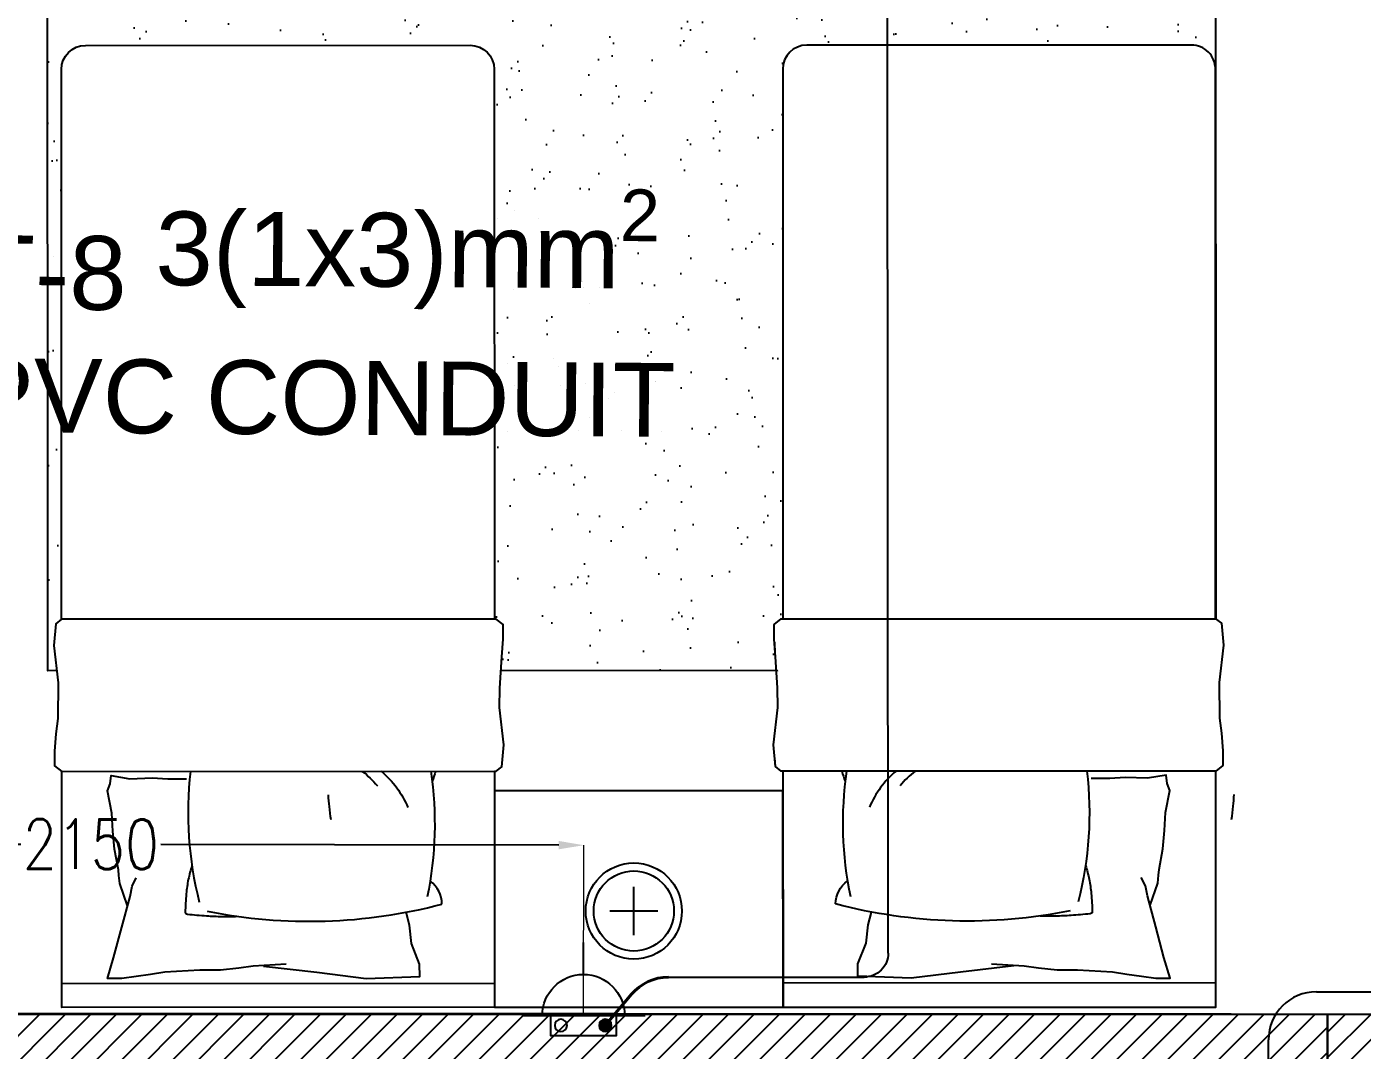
# Model space of a CAD drawing. Extents: x -678889171 to 586587, y -792238163 to 335485.
# Drawn here: x 87685 to 90462, y 25017 to 27145 of the extents above; entities that cross this region are included whole.
import ezdxf
from ezdxf import colors
from ezdxf.entities.mleader import LeaderData, LeaderLine
from ezdxf.math import Vec2, Vec3

# ---------------------------------------------------------------- set-up
doc = ezdxf.new("R2010")
doc.units = 0
doc.header["$MEASUREMENT"] = 0
doc.set_wipeout_variables(frame=1)
doc.layers.get('0').update_dxf_attribs({"color": 8})
doc.layers.get('Defpoints').update_dxf_attribs({"color": 252})
for name, color, linetype in [('1', 8, 'Continuous'), ('9TH-FURN$0$A-SITE-PATT', 252, 'Continuous'), ('E-LIT-WIR-NO', 4, 'Continuous'), ('E-POW-BLOCK', 4, 'Continuous'), ('E-POW-WIR-NO', 4, 'Continuous'), ('E-TEXT', 3, 'Continuous'), ('loop line emped', 1, 'Continuous'), ('powr wire', 4, 'Continuous'), ('XR-A-9TH-FLOOR$0$A-ANNO-SYMB', 252, 'Continuous'), ('XR-A-9TH-FLOOR$0$A-WALL', 252, 'Continuous'), ('XR-A-col-910$0$A-COLS', 252, 'Continuous'), ('XR-A-col-910$0$A-COLS-PATT', 252, 'Continuous'), ('XR-A-TYP.furn$0$2ND-FURN$0$XR-A-TYP-2-3-4-5-6-7-8-9-10$0$XR-A-TYP$0$TYPICAL TYPES$0$I-EQPM', 252, 'Continuous'), ('XR-A-TYP.furn$0$2ND-FURN$0$XR-A-TYP-2-3-4-5-6-7-8-9-10$0$XR-A-TYP$0$TYPICAL TYPES$0$I-FURN', 252, 'Continuous'), ('XR-A-TYP.furn$0$2ND-FURN$0$XR-A-TYP-2-3-4-5-6-7-8-9-10$0$XR-A-TYP$0$TYPICAL TYPES$0$XREF_3BR$0$I-FURN-FLOR', 252, 'Continuous'), ('XR-A-TYP.furn$0$2ND-FURN$0$XR-A-TYP-2-3-4-5-6-7-8-9-10$0$XR-A-TYP$0$TYPICAL TYPES$0$XREF_3BR$0$I-FURN-PATT', 252, 'Continuous'), ('XR-A-TYP.furn$0$A-SITE-PATT', 252, 'Continuous'), ('XR-Typ24$0$XR-A-2ND-FLOOR$0$XR-A-TYP-2-3-4-5-6-7-8-9-10$0$A-WALL', 252, 'Continuous')]:
    doc.layers.add(name, color=color, linetype=linetype)
doc.layers.add('XR-A-col-910$0$MOD-COL', color=252, linetype='Continuous', lineweight=50)
doc.styles.get("Standard").update_dxf_attribs({"font": 'arial.ttf'})
doc.styles.add('Work$0$E-M.MODUL', font='romans.shx', dxfattribs={"width": 0.8})
doc.dimstyles.new('Work$0$S-DIM', dxfattribs={"dimscale": 500, "dimtxt": 0.2065, "dimasz": 0.104, "dimexe": 0, "dimexo": 0, "dimgap": 0, "dimtad": 0, "dimdec": 0, "dimzin": 0, "dimdsep": 46, "dimtxsty": 'Work$0$E-M.MODUL', "dimcen": 0.25, "dimclrd": 5, "dimclre": 5, "dimclrt": 1, "dimadec": 0, "dimazin": 0, "dimtfac": 1, "dimtdec": 0, "dimtofl": 0, "dimtmove": 0, "dimatfit": 3, "dimfxl": 1, "dimtolj": 1, "dimtzin": 0, "dimlwe": 13, "dimarcsym": 0})

# ---------------------------------------------------------------- blocks, each defined once
blk = doc.blocks.new('UPS DUPLEX')
at = {"layer": 'E-POW-BLOCK'}
h = blk.add_hatch(color=3, dxfattribs=at)
h.dxf.hatch_style = 1
edge = h.paths.add_edge_path()
edge.add_arc((32.76164670027364, 27.61793282304821), 0.03025259035537483, 0, 360)
at = {"color": 3}
blk.add_line((32.86807620287158, 27.86607925039647), (32.86807620287158, 28.02111755226736), dxfattribs=at)
at = {"layer": 'E-POW-BLOCK', "color": 3}
blk.add_line((33.16807635287157, 27.66607915039653), (32.56807605287158, 27.66607915039647), dxfattribs=at)
blk.add_lwpolyline([(33.02738579121696, 27.6660791503965), (32.7087666145262, 27.6660791503965), (32.7087666145262, 27.56731597363002), (33.02738579121696, 27.56731597363002)], close=True, dxfattribs=at)
for centre in [(32.76164670027364, 27.61793282304821), (32.9777216971127, 27.61793282304821)]:
    blk.add_circle(centre, 0.03025259035537483, dxfattribs=at)
blk.add_arc((32.86807620287158, 27.66607915039647), 0.2000001000000001, 2.035554996136651e-12, 180, dxfattribs=at)
blk = doc.blocks.new('*D2928')
at = {"layer": '1', "color": 5, "lineweight": 13, "transparency": 16777216}
for p, q in [((86792.2735699159, 25093.1392707678), (86792.99037800125, 25447.22036551102)), ((88842.36238947515, 25088.98903438586), (88843.07919756051, 25443.07012912909))]:
    blk.add_line(p, q, dxfattribs=at)
at = {"layer": '1', "color": 5, "lineweight": -2, "transparency": 16777216}
for p, q in [((86844.99027144663, 25447.115095999), (87672.50175266391, 25445.4398669928)), ((88791.07930411513, 25443.17539864111), (87963.56782289788, 25444.85062764731))]:
    blk.add_line(p, q, dxfattribs=at)
at = {"layer": '1', "color": 5, "transparency": 16777216}
for points in [[(86845.0078163653, 25455.78174490656), (86844.97272652795, 25438.44844709144), (86792.99037800125, 25447.22036551102)], [(88791.0968490338, 25451.84204754867), (88791.06175919645, 25434.50874973354), (88843.07919756051, 25443.07012912909)]]:
    blk.add_solid(points, dxfattribs=at)
at = {"layer": 'Defpoints', "color": 0, "transparency": 16777216}
for p in [(88843.07919756051, 25443.07012912909), (86792.2735699159, 25093.1392707678), (88842.36238947515, 25088.98903438586, 2.685289491211051e-06)]:
    blk.add_point(p, dxfattribs=at)
at = {"layer": '1', "color": 1, "transparency": 16777216, "insert": (87818.03478778088, 25445.14524732006), "char_height": 103.25, "attachment_point": 5, "rotation": 359.8840095601933, "style": 'Work$0$E-M.MODUL'}
blk.add_mtext('\\A1;2150', dxfattribs=at)
blk = doc.blocks.new('*U1522')
at = {"layer": 'XR-A-col-910$0$A-COLS-PATT'}
h = blk.add_hatch(dxfattribs=at)
h.set_pattern_fill('ANSI31', color=256, scale=300)
h.set_pattern_definition([(45, (-100, -1000), (-26.51650429449553, 26.51650429449553), [])])
h.paths.add_polyline_path([(-15933.46579891467, 85098.79667194281), (-15333.46579891467, 85098.79667194281), (-15333.46579891467, 83798.79667194281), (-15933.46579891467, 83798.79667194281)])
at = {"layer": 'XR-A-col-910$0$A-COLS'}
blk.add_lwpolyline([(-15933.46579891467, 85098.79667194281), (-15333.46579891467, 85098.79667194281), (-15333.46579891467, 83798.79667194281), (-15933.46579891467, 83798.79667194281)], close=True, dxfattribs=at)
blk = doc.blocks.new('*U1545')
at = {"layer": 'XR-A-col-910$0$A-COLS-PATT'}
h = blk.add_hatch(dxfattribs=at)
h.set_pattern_fill('ANSI31', color=256, scale=300)
h.set_pattern_definition([(45, (-3200, 100), (-26.51650429449553, 26.51650429449553), [])])
h.paths.add_polyline_path([(-19033.46579891467, 85098.79667194281), (-15333.46579891467, 85098.79667194281), (-15333.46579891467, 84898.79667194281), (-19033.46579891467, 84898.79667194281)])
at = {"layer": 'XR-A-col-910$0$A-COLS'}
blk.add_lwpolyline([(-19033.46579891467, 85098.79667194281), (-15333.46579891467, 85098.79667194281), (-15333.46579891467, 84898.79667194281), (-19033.46579891467, 84898.79667194281)], close=True, dxfattribs=at)
blk = doc.blocks.new('XR-A-col-910')
at = {"layer": 'XR-A-col-910$0$MOD-COL'}
for name, p in [('*U1545', (108523.4657989147, -73528.79667194281)), ('*U1522', (109123.4657989147, -73528.79667194281))]:
    blk.add_blockref(name, p, dxfattribs=at)
blk = doc.blocks.new('XR-Typ24')
at = {"layer": 'XR-Typ24$0$XR-A-2ND-FLOOR$0$XR-A-TYP-2-3-4-5-6-7-8-9-10$0$A-WALL'}
blk.add_line((92990, 11569.8842308623), (89592.70821896516, 11571.02328515851), dxfattribs=at)
blk = doc.blocks.new('XR-A-TYP.furn$0$2ND-FURN$0$XR-A-TYP-2-3-4-5-6-7-8-9-10$0$XR-A-TYP$0$TYPICAL TYPES$0$PENDANT')
for p, q in [((0, -150.0000000000057), (0, 150.0000000000057)), ((-149.9999999999915, 0), (149.9999999999915, 0))]:
    blk.add_line(p, q)
for radius in [300, 250]:
    blk.add_circle((0, 0), radius)
blk = doc.blocks.new('XR-A-TYP.furn$0$furn24')
at = {"layer": 'XR-A-TYP.furn$0$2ND-FURN$0$XR-A-TYP-2-3-4-5-6-7-8-9-10$0$XR-A-TYP$0$TYPICAL TYPES$0$XREF_3BR$0$I-FURN-PATT'}
h = blk.add_hatch(dxfattribs=at)
h.set_pattern_fill('AR-SAND', color=256, scale=3, angle=-89.97896271836791)
h.set_pattern_definition([(307.5210372816321, (77808.970099317, 22934.60842934324), (146.8221988522447, 4.854002895748596), [0, -115.8239999999997, 0, -129.5399999999995, 0, -123.8249999999997]), (277.5210372816321, (77808.970099317, 22934.60842934324), (215.0970310899743, -134.7780168877648), [0, -62.48399999999999, 0, -104.394, 0, -40.00499999999999]), (237.521037281632, (77808.93568597556, 23028.33442327846), (0.5182839328125053, -237.2975367696955), [0, -38.09999999999998, 0, -137.1599999999999, 0, -179.0699999999999]), (227.521037281632, (77808.93568597556, 23028.33442327846), (66.96289893507574, -229.0423644250356), [0, -19.04999999999997, 0, -89.91599999999987, 0, -102.8699999999999])])
h.paths.add_polyline_path([(92956.97646574365, 14059.50141514436), (92957.62827615652, 12284.27258457011), (90528.83788207614, 12283.38080604741), (90528.18607166328, 14058.60963662167)])
at = {"layer": 'XR-A-TYP.furn$0$2ND-FURN$0$XR-A-TYP-2-3-4-5-6-7-8-9-10$0$XR-A-TYP$0$TYPICAL TYPES$0$XREF_3BR$0$I-FURN-FLOR', "elevation": 0.000104864917187014}
blk.add_lwpolyline([(92956.97646574365, 14059.50141514436), (92957.62827615652, 12284.27258457011), (90528.83788207614, 12283.38080604741), (90528.18607166328, 14058.60963662167)], close=True, dxfattribs=at)
at = {"layer": 'XR-A-TYP.furn$0$2ND-FURN$0$XR-A-TYP-2-3-4-5-6-7-8-9-10$0$XR-A-TYP$0$TYPICAL TYPES$0$I-EQPM', "xscale": 0.3333333333333443, "yscale": 0.3333333333333443, "zscale": 0.3333333333333443, "rotation": 90.02103728163202}
blk.add_blockref('XR-A-TYP.furn$0$2ND-FURN$0$XR-A-TYP-2-3-4-5-6-7-8-9-10$0$XR-A-TYP$0$TYPICAL TYPES$0$PENDANT', (91747.53278332751, 11784.08893710986, 0.000104864917187014), dxfattribs=at)
for points in [[(91457.18603734847, 13488.450531461029), (91457.16931940372, 13533.982442368604), (91454.75447776748, 13549.315078120673), (91447.78619981493, 13563.123461433443), (91433.32781341422, 13576.575506846388), (91415.82990123941, 13583.208315830609), (91400.0674085291, 13583.961479639145), (90607.15101820843, 13583.670344649705), (90571.80105860984, 13569.01270328261), (90557.16938006988, 13533.651989528924), (90557.18435579303, 13492.865080480124), (90557.58898527596, 12390.842442628453), (90545.59247419816, 12381.338037230955), (90542.40128748344, 12344.88486790407), (90541.60918069466, 12335.836571618678), (90548.82636264342, 12273.887133917171), (90550.6084285444, 12256.1181723949), (90549.68523066444, 12185.893136139533), (90549.66480638343, 12184.33951918939), (90543.12148460868, 12121.545023912142), (90542.6976612376, 12094.856882431468), (90542.70099798714, 12085.769127634714), (90557.70521942899, 12074.27463595728), (90557.88536122258, 11583.652120972294), (91457.88503321684, 11584.710682576024), (91457.70515876282, 12074.605088796989), (91461.2085671503, 12074.606375142908), (91473.20507822811, 12084.110780540408), (91477.1883717316, 12129.612246152685), (91468.6348448731, 12203.032340451506), (91473.66242849862, 12319.293837719511), (91476.10433709063, 12358.48336484871), (91476.09655443912, 12379.679690136589), (91461.09233299727, 12391.174181814082), (91457.5889246098, 12391.172895468162), (91457.16931940372, 13533.982442368604)], [(92957.18593619563, 13489.001286218769), (92957.16921825089, 13534.533197126344), (92954.75437661464, 13549.865832878413), (92947.7860986621, 13563.674216191182), (92933.32771226138, 13577.126261604128), (92915.82980008658, 13583.759070588349), (92900.06730737626, 13584.512234396885), (92107.1509170556, 13584.221099407445), (92071.800957457, 13569.56345804035), (92057.16927891705, 13534.202744286664), (92057.18425464019, 13493.415835237864), (92057.58888412312, 12391.393197386193), (92045.59237304532, 12381.888791988695), (92042.40118633061, 12345.43562266181), (92041.60907954183, 12336.387326376418), (92048.82626149058, 12274.437888674911), (92050.60832739156, 12256.66892715264), (92049.6851295116, 12186.443890897273), (92049.66470523059, 12184.89027394713), (92043.12138345584, 12122.095778669882), (92042.69756008477, 12095.407637189208), (92042.7008968343, 12086.319882392454), (92057.70511827615, 12074.82539071502), (92057.88526006974, 11584.202875730034), (92957.884932064, 11585.261437333764), (92957.70505760999, 12075.155843554729), (92961.20846599746, 12075.157129900648), (92973.20497707528, 12084.661535298148), (92977.18827057876, 12130.163000910425), (92968.63474372026, 12203.583095209246), (92973.66232734578, 12319.844592477251), (92976.10423593779, 12359.03411960645), (92976.09645328629, 12380.230444894329), (92961.09223184444, 12391.724936571822), (92957.58882345696, 12391.723650225902), (92957.16921825089, 13534.533197126344)]]:
    blk.add_wipeout(points).translate(0, 0, 0.000104864917187014).dxf.layer = 'XR-A-TYP.furn$0$2ND-FURN$0$XR-A-TYP-2-3-4-5-6-7-8-9-10$0$XR-A-TYP$0$TYPICAL TYPES$0$I-FURN'
at = {"layer": 'XR-A-TYP.furn$0$2ND-FURN$0$XR-A-TYP-2-3-4-5-6-7-8-9-10$0$XR-A-TYP$0$TYPICAL TYPES$0$I-FURN'}
for p, q in [((90557.86700279696, 11633.65211758236, 0.000104864917187014), (91457.86694212911, 11633.98257036548, 0.000104864917187014)), ((92957.86684109549, 11634.53332524249, 0.000104864917187014), (92057.86690164413, 11634.20287234013, 0.000104864917187014))]:
    blk.add_line(p, q, dxfattribs=at)
at = {"layer": 'XR-A-TYP.furn$0$2ND-FURN$0$XR-A-TYP-2-3-4-5-6-7-8-9-10$0$XR-A-TYP$0$TYPICAL TYPES$0$I-FURN', "elevation": 0.000104864917187014}
for points in [[(91457.16931946774, 13533.98244218295), (91457.5889245435, 12391.17289528286), (90557.58898533056, 12390.84244261892), (90557.16937989715, 13533.65198951901, -0.414213562373095), (90607.15101810501, 13583.67034446436), (91407.1509644032, 13583.96408027157, -0.414213562373095)], [(92057.16927898275, 13534.20274427679), (92057.58888405852, 12391.3931971383), (92957.58882339066, 12391.72365015984), (92957.16921819568, 13534.53319717915, 0.414213562373095), (92907.15086313116, 13584.51483514855), (92107.1509171906, 13584.22109934132, 0.414213562373095)]]:
    blk.add_lwpolyline(points, format="xyb", close=True, dxfattribs=at)
for points in [[(90557.70521925372, 12074.27463588194), (91461.20856707262, 12074.60637504395), (91473.20507827301, 12084.1107803531), (91477.18837173813, 12129.61224618269), (91468.15991661101, 12207.10893617329), (91469.14502131789, 12247.67712872222), (91473.1211548881, 12312.67859288165), (91476.10775302105, 12349.17969209093), (91476.09655430882, 12379.67968998), (91461.09233291104, 12391.17418178092), (90557.58898533056, 12390.84244261892), (90545.5924742494, 12381.33803707134), (90541.60918066504, 12335.83657171862), (90550.63763555375, 12258.33988137034), (90549.66480633937, 12184.33951904555), (90545.67639727668, 12152.77022466197), (90542.68979914373, 12116.2691254527), (90542.70099785595, 12085.76912744445)], [(92957.70505755226, 12075.15584342284), (92054.20170997178, 12074.82410426083), (92042.19822256743, 12084.31969764837), (92038.18151677582, 12129.81822597206), (92047.15306036381, 12207.32152514232), (92046.1381652267, 12247.88898328497), (92042.11429942094, 12312.88751017695), (92039.10089790271, 12349.38640628659), (92039.08969907128, 12379.88640417563), (92054.08547581018, 12391.39191099786), (92957.58882339066, 12391.72365015984), (92969.592310795, 12382.22805701071), (92973.6090165866, 12336.72952868705), (92964.63747287943, 12259.22622915913), (92965.66464338981, 12185.22660135981), (92969.67623406071, 12153.66024412453), (92972.68963545973, 12117.16134813408), (92972.70083429114, 12086.66135024503)], [(91457.88530049784, 11583.9825737889), (90557.88536128492, 11583.65212088657), (90557.70521925372, 12074.27463588194), (91457.70515882429, 12074.6050887843)], [(92057.88526001287, 11584.20287576356), (92957.88519934502, 11584.53332854668), (92957.70505755226, 12075.15584342284), (92057.7051183393, 12074.8253907589)], [(92057.88526001287, 11584.20287576356), (92057.72003362131, 12034.20284531041), (91457.72007410628, 12033.98254345497), (91457.88530049784, 11583.9825737889)]]:
    blk.add_lwpolyline(points, close=True, dxfattribs=at)
for points in [[(90694.40275062817, 11795.18888471625), (90678.32085928993, 11841.56187201451), (90676.52995172891, 11857.61541789977), (90675.72535251737, 11869.6098967217), (90667.58471015033, 11912.9099863336), (90664.00099356814, 11950.36850949813), (90662.20222649424, 11987.82768772382), (90653.26026002767, 12034.20329658498), (90658.60999575723, 12048.47565369232), (90660.78729663903, 12065.9349442354), (90699.66079232283, 12059.19354394724), (90746.06983936638, 12060.99439463957), (90778.20034690412, 12059.22238127908), (90817.08340724003, 12059.23665790702)], [(92821.21250675431, 11795.96978515023), (92837.2603404003, 11842.35456966382), (92839.0394590521, 11858.40942603594), (92839.83524953014, 11870.40449247553), (92847.94409295284, 11913.71054844011), (92851.50030112313, 11951.17169316753), (92853.2715601428, 11988.63218235696), (92862.17946879791, 12035.01434518836), (92856.81925391985, 12049.2827696499), (92854.62913218208, 12066.74045682352), (92815.76059760292, 12059.97051197378), (92769.35024056025, 12061.73728208925), (92737.22104302162, 12059.94167452276), (92698.33798268571, 12059.92739789482)], [(91024.5208058541, 11673.83114070722), (90956.17692040735, 11669.53733378553), (90926.27730021733, 11665.25759640906), (90887.83453858105, 11660.97472203115), (90845.11863834984, 11660.9590382053), (90772.50311816706, 11656.66361676459), (90742.60355793935, 11652.38387879534), (90712.70392880871, 11648.10414010711), (90682.80438538689, 11643.82445065695), (90652.90319792114, 11643.81347185656), (90665.70230087679, 11686.50567097397), (90682.76520410163, 11750.54319511712), (90699.82803842203, 11814.58074631708), (90704.09177253058, 11835.92606180251), (90712.62870865338, 11853.00418709687)], [(92491.18365857226, 11674.36965504018), (92559.53067868469, 11670.12603695859), (92589.43343366458, 11665.86825706373), (92627.87933009074, 11661.61361428958), (92670.59523008352, 11661.62929823462), (92743.21388505619, 11657.38720252321), (92773.11657983543, 11653.12942179065), (92803.0193438753, 11648.87164058498), (92832.92202184339, 11644.61390896572), (92862.82320930914, 11644.62488776614), (92849.99275953756, 11687.30767658737), (92832.88283555134, 11751.33265342563), (92815.77298034739, 11815.35765768579), (92811.49357289048, 11836.69983616972), (92802.94409773234, 11853.77168793094)], [(90977.53483851525, 11669.54517593514), (91088.60095718982, 11656.7796782775), (91191.12387051943, 11644.01109022571), (91302.18371985515, 11648.3205810959), (91302.17431584562, 11673.93308677583), (91285.07229475238, 11716.61435323028), (91280.7866178374, 11755.03152024202), (91274.12231407608, 11781.6294653255)], [(92538.1727605768, 11670.1181950474), (92427.11604579503, 11657.27114077189), (92324.60253694927, 11644.42726951616), (92213.53955282866, 11648.6552035301), (92213.53014869994, 11674.26770909081), (92230.60082225701, 11716.96152284296), (92234.85828702671, 11755.38182661778), (92241.50305706475, 11781.98465832448)]]:
    blk.add_lwpolyline(points, dxfattribs=at)
for points in [[(90825.57114607422, 12074.37298816809, 0.092713911550938), (90843.95027959172, 11802.67416072756)], [(91182.89193062464, 12074.50418567605, -0.05565532773132416), (91214.1846260232, 12044.23121213616)], [(91222.29602578771, 12074.51865368945, -0.1205058988009047), (91277.789369646, 11999.62703332139)], [(91325.33864312006, 12074.55648751493, -0.08880552891175829), (91317.76865387535, 11813.64264774084)], [(91335.02814673072, 12074.56004523532, -0.03457970512907209), (91328.17237108565, 12053.50413279209)], [(92180.38213007526, 12074.87043395024, 0.03457970512907209), (92187.25336633505, 12053.81956163247)], [(92190.07163428197, 12074.87399167064, 0.08880552891175829), (92197.83322074487, 11813.96578093834)], [(92293.11425101824, 12074.91182585375, 0.1205058988009047), (92237.67591814575, 11999.97947472686)], [(92332.51834618134, 12074.92629374794, 0.05565532773132416), (92301.24789017945, 12044.63034886285)], [(92689.83913097018, 12075.05749113669, -0.092713911550938), (92671.65952156432, 11803.34524034802)], [(91117.82293137167, 11973.77748643607, -0.01126050024308836), (91114.46109762843, 12001.06650955608, -0.01007649737831901), (91112.50634104921, 12025.47833869219, -0.01007649737831901)], [(92990.66125578967, 11974.46513610301, 0.01126050024308836), (92994.00304927104, 12001.75662056846, 0.01007649737831901), (92995.93987844705, 12026.16987891568, 0.01007649737831901)], [(90828.57487749081, 11878.43467239002, 0.02734654333445203), (90821.05974535561, 11849.60066442407, 0.02739156310633903), (90816.74622453889, 11820.16668790052, 0.0190209197276864), (90814.69342685971, 11781.25507824073, 0.2682552744063593), (90816.13746036048, 11778.67046149672, 0.1087060152311679), (90819.17872767021, 11777.66071317915, 0.008650524642020036), (90858.83109974708, 11774.21413707553, 0.01298079857650737), (90890.85516382684, 11772.8220997132, 0.01296003388210324), (90922.9596659632, 11773.09299170997)], [(92686.97928572484, 11879.11702255486, -0.02734654333445203), (92694.51558949854, 11850.28854073706, -0.02739156310633903), (92698.85072393724, 11820.8577399443, -0.0190209197276864), (92700.9320951645, 11781.94764831732, -0.2682552744063593), (92699.48995988084, 11779.36197170609, -0.1087060152311679), (92696.44943530552, 11778.34999035316, -0.008650524642020036), (92656.79960482872, 11774.87429688222, -0.01298079857650737), (92624.77657168877, 11773.45874333475, -0.01296003388210324), (92592.67187939273, 11773.70605983216)], [(91348.44365527475, 11798.46104738963, 0.2395310725750649), (91323.82386401031, 11846.21897785363, 1.399073790588766)], [(92167.1693759934, 11798.76165885385, -0.2395310725750649), (92191.7540898632, 11846.53765538393, -1.399073790588766)], [(90860.48520641812, 11783.69925532021, 0.114353260773034), (91348.44365527475, 11798.46104738963, 0.2749287450060329)], [(92655.13853364327, 11784.3581979399, -0.114353260773034), (92167.1693759934, 11798.76165885385, -0.2749287450060329)]]:
    blk.add_lwpolyline(points, format="xyb", dxfattribs=at)
blk = doc.blocks.new('XR-A-TYP.furn')
at = {"layer": 'XR-A-TYP.furn$0$A-SITE-PATT'}
blk.add_blockref('XR-A-TYP.furn$0$furn24', (0, 0), dxfattribs=at)

msp = doc.modelspace()

# ---------------------------------------------------------------- block references
at = {"layer": 'XR-A-9TH-FLOOR$0$A-WALL'}
msp.add_blockref('XR-A-col-910', (-2800.434649049275, 13522.11598560929), dxfattribs=at)

# ---------------------------------------------------------------- next in the draw order: block references
at = {"layer": 'XR-A-9TH-FLOOR$0$A-ANNO-SYMB'}
msp.add_blockref('XR-Typ24', (-2800.434649049275, 13522.11598560929), dxfattribs=at)

# ---------------------------------------------------------------- next in the draw order: linework, layer by layer
at = {"layer": 'XR-A-9TH-FLOOR$0$A-WALL'}
msp.add_lwpolyline([(90189.56535095072, 25092.00021647158), (90739.56015161128, 25092.11598560929)], dxfattribs=at)

# ---------------------------------------------------------------- next in the draw order: block references
at = {"layer": '9TH-FURN$0$A-SITE-PATT'}
msp.add_blockref('XR-A-TYP.furn', (-2800.434649049275, 13522.11598560929), dxfattribs=at)

# ---------------------------------------------------------------- next in the draw order: linework, layer by layer
at = {"layer": '1', "color": 4, "lineweight": 40, "extrusion": (1.688395878409249e-10, -9.576664292553123e-07, 0.9999999999995415)}
msp.add_arc((89018.93677927027, 25068.72289877048, -0.02400507921638215), 100, 90.0101014246155, 139.8627511079587, dxfattribs=at)
at = {"layer": 'E-POW-WIR-NO', "extrusion": (1.605154882769507e-27, -1.202095934730366e-28, -1)}
for p, q in [((89476.12974199819, 25218.83334093934, 8.313185190327271e-05), (89473.45264427588, 28746.74044224078, 0.0003571563678571643)), ((89018.91914895768, 25168.72289722779, 8.31318519032842e-05), (89426.16841628056, 25168.79469654783, 8.31318519032842e-05))]:
    msp.add_line(p, q, dxfattribs=at)
msp.add_arc((-89426.12975694364, 25218.79468160239, -8.313185190327271e-05), 50.00000000001378, 179.955699658665, 269.9556996587687, dxfattribs=at)
at = {"layer": 'loop line emped', "color": 240, "true_color": 0xed1f24}
for p, q in [((90366.87721626312, 25138.24187387404, -0.0009407789570250458), (90636.71670142384, 25138.24187387404, -0.0009407789570250458)), ((90366.87721631673, 25138.24187389507, -0.0009407789570250458), (90636.71670147745, 25138.24187389507, -0.0009407789570250458)), ((90266.87721631673, 23825.26550639634, -0.0009407789570250458), (90266.87721631673, 25038.24187389507, -0.0009407789570250458))]:
    msp.add_line(p, q, dxfattribs=at)
for centre in [(90366.87721626312, 25038.24187387404, -0.0009407789570250458), (90366.87721631673, 25038.24187389507, -0.0009407789570250458)]:
    msp.add_arc(centre, 100, 90, 180, dxfattribs=at)
at = {"layer": 'powr wire', "color": 4, "lineweight": 40}
msp.add_line((88887.86458762616, 25068.40485731309, 2.685289491228399e-06), (88942.486530836, 25133.1849768926, 6.471381294931647e-05), dxfattribs=at)

# ---------------------------------------------------------------- next in the draw order: block references
at = {"layer": 'E-LIT-WIR-NO', "xscale": -427.5336916951277, "yscale": 427.5336916951278, "zscale": 427.5336916951278}
msp.add_blockref('UPS DUPLEX', (102894.5723474056, 13260.80808048724, 2.685289491211051e-06), dxfattribs=at)

# ---------------------------------------------------------------- next in the draw order: dimensions: what is measured, and where the dimension line sits
at = {"layer": '1', "color": 3}
dim = msp.add_aligned_dim(p1=(86792.27356991588, 25093.1392707678), p2=(88842.36238947514, 25088.98903438586, 2.685289491211051e-06), distance=354.0818203020242, text='2150', dimstyle='Work$0$S-DIM', dxfattribs=at)
dim.commit()
dim.dimension.update_dxf_attribs({"geometry": '*D2928', "text_midpoint": (87818.03478778088, 25445.14524732006)})

# ---------------------------------------------------------------- next in the draw order: leaders
at = {"layer": 'E-TEXT', "color": 30}
ml = msp.add_multileader_mtext('Standard', dxfattribs=at)
ml.set_content('\\C30;CT1{\\fArial|b0|i0|c178|p34;5}/DP-T-8 {\\A1;3(1x3)mm\\H0.7x;\\S2^ ;\\H1.42857x; \\P∅ 25 mm PVC CONDUIT}', color=3)
ml.set_leader_properties(color=30)
ml.build(insert=Vec2(0, 0))
ml.multileader.update_dxf_attribs({"text_right_attachment_type": 6, "dogleg_length": 0.2763936738358556, "arrow_head_size": 153.5520410199195, "scale": 2})
ctx = ml.context
ctx.base_point, ctx.scale, ctx.char_height, ctx.arrow_head_size, ctx.landing_gap_size, ctx.plane_origin, ctx.plane_x_axis, ctx.plane_y_axis = Vec3(83669.94752024028, 25229.53972242085, -1.301467495540688e-05), 2, 153.5520410199195, 153.5520410199195, 3.071040820398391, Vec3(72466.2112091032, 31572.8525335079, 3.451332349495264e-05), Vec3(0.7079538503740199, 0.7062586960460026, 3.477911888746864e-09), Vec3(-0.7062586960460026, 0.7079538503740199, 4.799668914001097e-09)
ctx.right_attachment = 6
notes = []
notes.append((ctx, [(0, (1, 1, 0), (83669.55617230907, 25229.14931154949, -1.301659750109529e-05), (0.7079538503740199, 0.7062586960460026, 3.477911888746864e-09), 0.5527873476717118, [(1, [(81858.86695295261, 26957.53063017823, -1.218614226690966e-06)], 0, [])])]))
ctx.mtext.insert, ctx.mtext.text_direction, ctx.mtext.rotation, ctx.mtext.width, ctx.mtext.defined_height, ctx.mtext.flow_direction, ctx.mtext.extrusion = Vec3(83615.71568066369, 25288.25005150232, -1.262066421171121e-05), Vec3(0.7079538503740199, 0.7062586960460026, 3.477911888746863e-09), 0.7841995079899166, 3748.683909881383, 216.9691545207393, 5, Vec3(9.276067957549787e-10, -5.854249603696769e-09, 1)
ml = msp.add_multileader_mtext('Standard', dxfattribs=at)
ml.set_content('\\C30;CT10/DP-T-8 {\\A1;3(1x3)mm\\H0.7x;\\S2^ ;\\H1.42857x; \\P∅ 25 mm PVC CONDUIT}', color=3)
ml.set_leader_properties(color=30)
ml.build(insert=Vec2(0, 0))
ml.multileader.update_dxf_attribs({"text_right_attachment_type": 6, "dogleg_length": 0.2763936738358556, "arrow_head_size": 153.5520410199195, "scale": 2})
ctx = ml.context
ctx.base_point, ctx.scale, ctx.char_height, ctx.arrow_head_size, ctx.landing_gap_size, ctx.plane_origin, ctx.plane_x_axis, ctx.plane_y_axis = Vec3(86614.89073286217, 26742.39531890726, 6.543712195908088e-06), 2, 153.5520410199195, 153.5520410199195, 3.071040820398391, Vec3(80649.42467201085, 36869.36393692614, 3.396747536598055e-05), Vec3(0.999976866597217, -0.00680193137365684, 3.477911888746864e-09), Vec3(0.006801931373656824, 0.999976866597217, 4.799668914001097e-09)
ctx.right_attachment = 6
notes.append((ctx, [(0, (1, 1, 0), (86614.33795830235, 26742.39907892887, 6.541789650219671e-06), (0.9999768665972169, -0.00680193137365681, 3.477911888746864e-09), 0.5527873476717114, [(1, [(85233.9122867845, 27807.37236526143, 6.782042446652745e-06)], 0, [])])]))
ctx.mtext.insert, ctx.mtext.text_direction, ctx.mtext.rotation, ctx.mtext.width, ctx.mtext.defined_height, ctx.mtext.flow_direction, ctx.mtext.extrusion = Vec3(86618.50494509033, 26822.23849416155, 6.937722939603756e-06), Vec3(0.999976866597217, -0.006801931373656839, 3.477911888746863e-09), 6.276383323354838, 3689.840183907986, 503.608197250026, 5, Vec3(-3.510478451379605e-09, -4.775901363335934e-09, 1)
ml = msp.add_multileader_mtext('Standard', dxfattribs=at)
ml.set_content('\\C30;CT1{\\fArial|b0|i0|c178|p34;8}/DP-T-8 {\\A1;3(1x3)mm\\H0.7x;\\S2^ ;\\H1.42857x; \\P∅ 25 mm PVC CONDUIT}', color=3)
ml.set_leader_properties(color=30)
ml.build(insert=Vec2(0, 0))
ml.multileader.update_dxf_attribs({"text_right_attachment_type": 6, "dogleg_length": 0.2763936738358556, "arrow_head_size": 153.5520410199195, "scale": 2})
ctx = ml.context
ctx.base_point, ctx.scale, ctx.char_height, ctx.arrow_head_size, ctx.landing_gap_size, ctx.plane_origin, ctx.plane_x_axis, ctx.plane_y_axis = Vec3(86279.82020929625, 24034.75738834917, -1.241278133103025e-05), 2, 153.5520410199195, 153.5520410199195, 3.071040820398391, Vec3(83178.35118682237, 36027.16780025893, 3.39741477337485e-05), Vec3(0.999976866597217, -0.00680193137365684, 3.477911888746864e-09), Vec3(0.006801931373656824, 0.999976866597217, 4.799668914001097e-09)
ctx.right_attachment = 6
notes.append((ctx, [(0, (1, 1, 0), (86279.26743473642, 24034.76114837077, -1.241470387671866e-05), (0.9999768665972169, -0.00680193137365681, 3.477911888746864e-09), 0.5527873476717114, [(1, [(86187.23231526092, 26625.42830027547, -3.650203977607227e-07)], 0, [])])]))
ctx.mtext.insert, ctx.mtext.text_direction, ctx.mtext.rotation, ctx.mtext.width, ctx.mtext.defined_height, ctx.mtext.flow_direction, ctx.mtext.extrusion = Vec3(86283.4344215244, 24114.60056360345, -1.201877058733458e-05), Vec3(0.999976866597217, -0.006801931373656839, 3.477911888746863e-09), 6.276383323354838, 3689.840183907986, 503.608197250026, 5, Vec3(-3.510478451379605e-09, -4.775901363335934e-09, 1)
for ctx, leaders in notes:
    for number, flags, end, landing, length, lines in leaders:
        leader = LeaderData()
        leader.index, (leader.has_last_leader_line, leader.has_dogleg_vector, leader.attachment_direction) = number, flags
        leader.last_leader_point, leader.dogleg_vector, leader.dogleg_length = Vec3(end), Vec3(landing), length
        for number, points, colour, breaks in lines:
            line = LeaderLine()
            line.index, line.vertices, line.color, line.breaks = number, Vec3.list(points), colors.encode_raw_color(colour), breaks
            leader.lines.append(line)
        ctx.leaders.append(leader)

doc.saveas('drawing.dxf')
